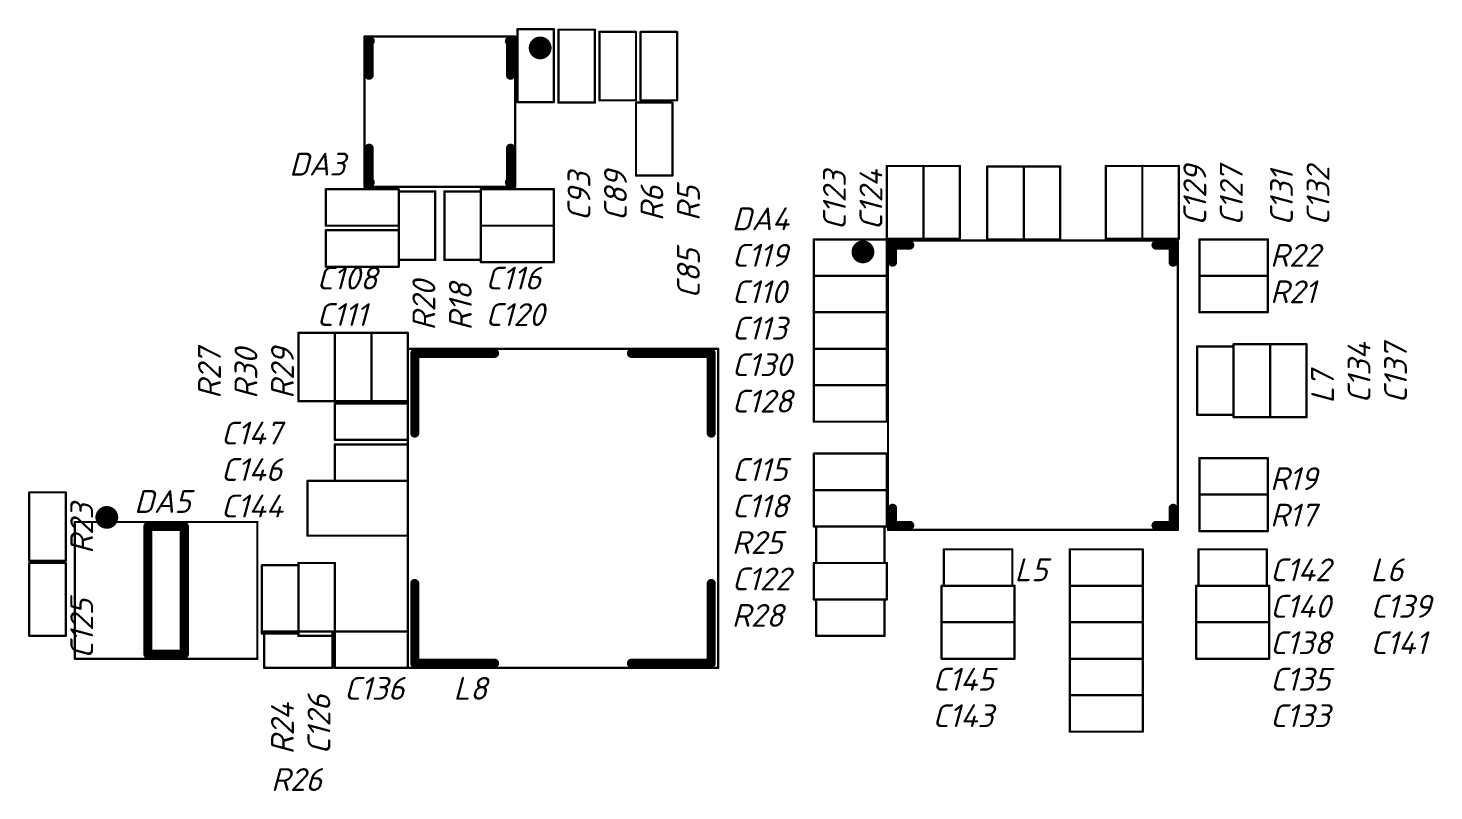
# Model space of a CAD drawing. Header units: millimetres. Extents: x 0 to 594, y 0 to 420.
# Drawn here: x 99.97 to 130.79, y 234.6 to 251.34 of the extents above; entities that cross this region are included whole.
import ezdxf

# ---------------------------------------------------------------- set-up
doc = ezdxf.new("R2010")
doc.units = ezdxf.units.MM
doc.header["$LTSCALE"] = 0.5
doc.layers.add('Mechanical15', color=82, linetype='Continuous')
doc.layers.add('TopOverlay', color=2, linetype='Continuous')
doc.styles.get("Standard").update_dxf_attribs({"font": 'isocpeui.ttf', "height": 2.5})

msp = doc.modelspace()

# ---------------------------------------------------------------- linework, layer by layer
at = {"layer": 'Mechanical15', "linetype": 'Continuous', "lineweight": 25, "const_width": 0.05}
for points in [[(107.35, 251.15), (110.65, 251.15)], [(107.35, 247.85), (107.35, 251.15)], [(110.65, 247.85), (110.65, 251.15)], [(110.7, 249.71), (110.7, 251.31)], [(110.7, 251.31), (111.5, 251.31)], [(111.5, 249.71), (111.5, 251.31)], [(111.6, 249.7), (111.6, 251.3)], [(111.6, 251.3), (112.4, 251.3)], [(112.4, 249.7), (112.4, 251.3)], [(112.5, 251.25), (113.3, 251.25)], [(112.5, 249.75), (112.5, 251.25)], [(113.3, 249.75), (113.3, 251.25)], [(113.4, 251.25), (114.2, 251.25)], [(113.4, 249.75), (113.4, 251.25)], [(114.2, 249.75), (114.2, 251.25)], [(110.7, 249.71), (111.5, 249.71)], [(111.6, 249.7), (112.4, 249.7)], [(112.5, 249.75), (113.3, 249.75)], [(113.3, 248.1), (113.3, 249.7)], [(113.3, 249.7), (114.1, 249.7)], [(113.4, 249.75), (114.2, 249.75)], [(114.1, 248.1), (114.1, 249.7)], [(113.3, 248.1), (114.1, 248.1)], [(118.8, 246.71), (118.8, 248.31)], [(118.8, 248.31), (119.6, 248.31)], [(119.6, 246.71), (119.6, 248.31)], [(119.6, 248.31), (120.4, 248.31)], [(119.6, 246.71), (119.6, 248.31)], [(120.4, 246.71), (120.4, 248.31)], [(121, 246.7), (121, 248.3)], [(121, 248.3), (121.8, 248.3)], [(121.8, 246.7), (121.8, 248.3)], [(121.8, 246.7), (121.8, 248.3)], [(121.8, 248.3), (122.6, 248.3)], [(122.6, 246.7), (122.6, 248.3)], [(123.6, 246.71), (123.6, 248.31)], [(123.6, 248.31), (124.4, 248.31)], [(124.4, 246.71), (124.4, 248.31)], [(124.4, 248.31), (125.2, 248.31)], [(124.4, 246.71), (124.4, 248.31)], [(125.2, 246.71), (125.2, 248.31)], [(106.5, 247.8), (108.1, 247.8)], [(106.5, 247), (106.5, 247.8)], [(107.35, 247.85), (110.65, 247.85)], [(108.1, 247), (108.1, 247.8)], [(108.1, 247.75), (108.9, 247.75)], [(108.1, 246.25), (108.1, 247.75)], [(108.9, 246.25), (108.9, 247.75)], [(109.1, 247.75), (109.9, 247.75)], [(109.1, 246.25), (109.1, 247.75)], [(109.9, 247.8), (111.5, 247.8)], [(109.9, 247), (109.9, 247.8)], [(109.9, 246.25), (109.9, 247.75)], [(111.5, 247), (111.5, 247.8)], [(106.5, 247), (108.1, 247)], [(106.5, 246.9), (108.1, 246.9)], [(106.5, 246.1), (106.5, 246.9)], [(108.1, 246.1), (108.1, 246.9)], [(109.9, 247), (111.5, 247)], [(109.9, 246.2), (109.9, 247)], [(109.9, 247), (111.5, 247)], [(111.5, 246.2), (111.5, 247)], [(117.2, 246.7), (118.8, 246.7)], [(117.2, 245.9), (117.2, 246.7)], [(118.8, 246.71), (119.6, 246.71)], [(118.8, 245.9), (118.8, 246.7)], [(118.825, 246.675), (125.175, 246.675)], [(118.825, 240.325), (118.825, 246.675)], [(119.6, 246.71), (120.4, 246.71)], [(121, 246.7), (121.8, 246.7)], [(121.8, 246.7), (122.6, 246.7)], [(123.6, 246.71), (124.4, 246.71)], [(124.4, 246.71), (125.2, 246.71)], [(125.175, 240.325), (125.175, 246.675)], [(125.65, 245.9), (125.65, 246.7)], [(125.65, 246.7), (127.15, 246.7)], [(127.15, 245.9), (127.15, 246.7)], [(108.1, 246.25), (108.9, 246.25)], [(109.1, 246.25), (109.9, 246.25)], [(109.9, 246.2), (111.5, 246.2)], [(106.5, 246.1), (108.1, 246.1)], [(117.2, 245.9), (118.8, 245.9)], [(117.2, 245.9), (118.8, 245.9)], [(117.2, 245.1), (117.2, 245.9)], [(118.8, 245.1), (118.8, 245.9)], [(125.65, 245.9), (127.15, 245.9)], [(125.65, 245.1), (125.65, 245.9)], [(125.65, 245.9), (127.15, 245.9)], [(127.15, 245.1), (127.15, 245.9)], [(117.2, 245.1), (118.8, 245.1)], [(117.2, 244.3), (117.2, 245.1)], [(117.2, 245.1), (118.8, 245.1)], [(118.8, 244.3), (118.8, 245.1)], [(125.65, 245.1), (127.15, 245.1)], [(105.9, 244.65), (106.7, 244.65)], [(105.9, 243.15), (105.9, 244.65)], [(106.7, 244.65), (107.5, 244.65)], [(106.7, 243.15), (106.7, 244.65)], [(106.7, 243.15), (106.7, 244.65)], [(107.5, 243.15), (107.5, 244.65)], [(107.5, 244.65), (108.3, 244.65)], [(107.5, 243.15), (107.5, 244.65)], [(108.3, 243.15), (108.3, 244.65)], [(125.6, 244.35), (126.4, 244.35)], [(125.6, 242.85), (125.6, 244.35)], [(126.4, 242.8), (126.4, 244.4)], [(126.4, 244.4), (127.2, 244.4)], [(126.4, 242.85), (126.4, 244.35)], [(127.2, 242.8), (127.2, 244.4)], [(127.2, 244.4), (128, 244.4)], [(127.2, 242.8), (127.2, 244.4)], [(128, 242.8), (128, 244.4)], [(108.3, 244.3), (115.1, 244.3)], [(108.3, 237.3), (108.3, 244.3)], [(115.1, 237.3), (115.1, 244.3)], [(117.2, 244.3), (118.8, 244.3)], [(117.2, 243.5), (117.2, 244.3)], [(117.2, 244.3), (118.8, 244.3)], [(118.8, 243.5), (118.8, 244.3)], [(117.2, 243.5), (118.8, 243.5)], [(117.2, 243.5), (118.8, 243.5)], [(117.2, 242.7), (117.2, 243.5)], [(118.8, 242.7), (118.8, 243.5)], [(105.9, 243.15), (106.7, 243.15)], [(106.7, 243.15), (107.5, 243.15)], [(107.5, 243.15), (108.3, 243.15)], [(106.7, 243.1), (108.3, 243.1)], [(106.7, 242.3), (106.7, 243.1)], [(108.3, 242.3), (108.3, 243.1)], [(125.6, 242.85), (126.4, 242.85)], [(117.2, 242.7), (118.8, 242.7)], [(126.4, 242.8), (127.2, 242.8)], [(127.2, 242.8), (128, 242.8)], [(106.7, 242.3), (108.3, 242.3)], [(106.7, 242.2), (108.3, 242.2)], [(106.7, 241.4), (106.7, 242.2)], [(108.3, 241.4), (108.3, 242.2)], [(117.2, 242), (118.8, 242)], [(117.2, 241.2), (117.2, 242)], [(118.8, 241.2), (118.8, 242)], [(125.65, 241.1), (125.65, 241.9)], [(125.65, 241.9), (127.15, 241.9)], [(127.15, 241.1), (127.15, 241.9)], [(106.1, 240.2), (106.1, 241.4)], [(106.1, 241.4), (108.3, 241.4)], [(106.7, 241.4), (108.3, 241.4)], [(108.3, 240.2), (108.3, 241.4)], [(100, 241.15), (100.8, 241.15)], [(100, 239.65), (100, 241.15)], [(100.8, 239.65), (100.8, 241.15)], [(117.2, 241.2), (118.8, 241.2)], [(117.2, 240.4), (117.2, 241.2)], [(117.2, 241.2), (118.8, 241.2)], [(118.8, 240.4), (118.8, 241.2)], [(125.65, 241.1), (127.15, 241.1)], [(125.65, 240.3), (125.65, 241.1)], [(125.65, 241.1), (127.15, 241.1)], [(127.15, 240.3), (127.15, 241.1)], [(101, 240.5), (105, 240.5)], [(101, 237.5), (101, 240.5)], [(105, 237.5), (105, 240.5)], [(117.2, 240.4), (118.8, 240.4)], [(117.25, 239.6), (117.25, 240.4)], [(117.25, 240.4), (118.75, 240.4)], [(118.75, 239.6), (118.75, 240.4)], [(106.1, 240.2), (108.3, 240.2)], [(118.825, 240.325), (125.175, 240.325)], [(125.65, 240.3), (127.15, 240.3)], [(120.05, 239.1), (120.05, 239.9)], [(120.05, 239.9), (121.55, 239.9)], [(121.55, 239.1), (121.55, 239.9)], [(122.81, 239.9), (124.41, 239.9)], [(122.81, 239.1), (122.81, 239.9)], [(124.41, 239.1), (124.41, 239.9)], [(125.63, 239.1), (125.63, 239.9)], [(125.63, 239.9), (127.13, 239.9)], [(127.13, 239.1), (127.13, 239.9)], [(100, 239.65), (100.8, 239.65)], [(100, 238), (100, 239.6)], [(100, 239.6), (100.8, 239.6)], [(100.8, 238), (100.8, 239.6)], [(105.1, 239.55), (105.9, 239.55)], [(105.1, 238.05), (105.1, 239.55)], [(105.9, 238), (105.9, 239.6)], [(105.9, 239.6), (106.7, 239.6)], [(105.9, 238.05), (105.9, 239.55)], [(106.7, 238), (106.7, 239.6)], [(117.2, 239.6), (118.8, 239.6)], [(117.2, 238.8), (117.2, 239.6)], [(117.25, 239.6), (118.75, 239.6)], [(118.8, 238.8), (118.8, 239.6)], [(117.2, 238.8), (118.8, 238.8)], [(117.25, 238), (117.25, 238.8)], [(117.25, 238.8), (118.75, 238.8)], [(118.75, 238), (118.75, 238.8)], [(120, 239.1), (121.6, 239.1)], [(120, 238.3), (120, 239.1)], [(120.05, 239.1), (121.55, 239.1)], [(121.6, 238.3), (121.6, 239.1)], [(122.81, 239.1), (124.41, 239.1)], [(122.81, 239.1), (124.41, 239.1)], [(122.81, 238.3), (122.81, 239.1)], [(124.41, 238.3), (124.41, 239.1)], [(125.58, 239.1), (127.18, 239.1)], [(125.58, 238.3), (125.58, 239.1)], [(125.63, 239.1), (127.13, 239.1)], [(127.18, 238.3), (127.18, 239.1)], [(120, 238.3), (121.6, 238.3)], [(120, 238.3), (121.6, 238.3)], [(120, 237.5), (120, 238.3)], [(121.6, 237.5), (121.6, 238.3)], [(122.81, 238.3), (124.41, 238.3)], [(122.81, 237.5), (122.81, 238.3)], [(124.41, 237.5), (124.41, 238.3)], [(125.58, 238.3), (127.18, 238.3)], [(125.58, 237.5), (125.58, 238.3)], [(125.58, 238.3), (127.18, 238.3)], [(127.18, 237.5), (127.18, 238.3)], [(100, 238), (100.8, 238)], [(105.1, 238.05), (105.9, 238.05)], [(105.15, 237.3), (105.15, 238.1)], [(105.15, 238.1), (106.65, 238.1)], [(105.9, 238), (106.7, 238)], [(106.65, 237.3), (106.65, 238.1)], [(106.7, 238.1), (108.3, 238.1)], [(106.7, 237.3), (106.7, 238.1)], [(108.3, 237.3), (108.3, 238.1)], [(117.25, 238), (118.75, 238)], [(101, 237.5), (105, 237.5)], [(105.15, 237.3), (106.65, 237.3)], [(106.7, 237.3), (108.3, 237.3)], [(108.3, 237.3), (115.1, 237.3)], [(120, 237.5), (121.6, 237.5)], [(122.81, 237.5), (124.41, 237.5)], [(122.81, 236.7), (122.81, 237.5)], [(124.41, 236.7), (124.41, 237.5)], [(125.58, 237.5), (127.18, 237.5)], [(122.81, 236.7), (124.41, 236.7)], [(122.81, 235.9), (122.81, 236.7)], [(124.41, 235.9), (124.41, 236.7)], [(122.81, 235.9), (124.41, 235.9)]]:
    msp.add_lwpolyline(points, dxfattribs=at)
at = {"layer": 'Mechanical15', "linetype": 'Continuous', "lineweight": 25, "const_width": 0.025}
for points in [[(107.338, 251.15, 1), (107.363, 251.15, 1)], [(107.338, 251.15, 1), (107.363, 251.15, 1)], [(110.638, 251.15, 1), (110.662, 251.15, 1)], [(110.638, 251.15, 1), (110.662, 251.15, 1)], [(110.7, 251.323, 1), (110.7, 251.298, 1)], [(110.7, 251.323, 1), (110.7, 251.298, 1)], [(111.5, 251.323, 1), (111.5, 251.298, 1)], [(111.5, 251.323, 1), (111.5, 251.298, 1)], [(111.6, 251.312, 1), (111.6, 251.287, 1)], [(111.6, 251.312, 1), (111.6, 251.287, 1)], [(112.4, 251.312, 1), (112.4, 251.287, 1)], [(112.4, 251.312, 1), (112.4, 251.287, 1)], [(112.5, 251.237, 1), (112.5, 251.262, 1)], [(112.5, 251.237, 1), (112.5, 251.262, 1)], [(113.3, 251.237, 1), (113.3, 251.262, 1)], [(113.3, 251.237, 1), (113.3, 251.262, 1)], [(113.4, 251.262, 1), (113.4, 251.237, 1)], [(113.4, 251.262, 1), (113.4, 251.237, 1)], [(114.2, 251.262, 1), (114.2, 251.237, 1)], [(114.2, 251.262, 1), (114.2, 251.237, 1)], [(110.7, 249.723, 1), (110.7, 249.698, 1)], [(110.7, 249.723, 1), (110.7, 249.698, 1)], [(111.5, 249.723, 1), (111.5, 249.698, 1)], [(111.5, 249.723, 1), (111.5, 249.698, 1)], [(111.6, 249.712, 1), (111.6, 249.688, 1)], [(111.6, 249.712, 1), (111.6, 249.688, 1)], [(112.4, 249.712, 1), (112.4, 249.688, 1)], [(112.4, 249.712, 1), (112.4, 249.688, 1)], [(112.5, 249.737, 1), (112.5, 249.762, 1)], [(112.5, 249.737, 1), (112.5, 249.762, 1)], [(113.3, 249.737, 1), (113.3, 249.762, 1)], [(113.3, 249.737, 1), (113.3, 249.762, 1)], [(113.3, 249.712, 1), (113.3, 249.688, 1)], [(113.3, 249.712, 1), (113.3, 249.688, 1)], [(113.4, 249.762, 1), (113.4, 249.737, 1)], [(113.4, 249.762, 1), (113.4, 249.737, 1)], [(114.1, 249.712, 1), (114.1, 249.688, 1)], [(114.1, 249.712, 1), (114.1, 249.688, 1)], [(114.2, 249.762, 1), (114.2, 249.737, 1)], [(114.2, 249.762, 1), (114.2, 249.737, 1)], [(113.3, 248.112, 1), (113.3, 248.088, 1)], [(113.3, 248.112, 1), (113.3, 248.088, 1)], [(114.1, 248.112, 1), (114.1, 248.088, 1)], [(114.1, 248.112, 1), (114.1, 248.088, 1)], [(118.8, 248.298, 1), (118.8, 248.323, 1)], [(118.8, 248.298, 1), (118.8, 248.323, 1)], [(119.6, 248.298, 1), (119.6, 248.323, 1)], [(119.6, 248.298, 1), (119.6, 248.323, 1)], [(119.6, 248.298, 1), (119.6, 248.323, 1)], [(119.6, 248.298, 1), (119.6, 248.323, 1)], [(120.4, 248.298, 1), (120.4, 248.323, 1)], [(120.4, 248.298, 1), (120.4, 248.323, 1)], [(121, 248.288, 1), (121, 248.313, 1)], [(121, 248.288, 1), (121, 248.313, 1)], [(121.8, 248.288, 1), (121.8, 248.313, 1)], [(121.8, 248.288, 1), (121.8, 248.313, 1)], [(121.8, 248.288, 1), (121.8, 248.313, 1)], [(121.8, 248.288, 1), (121.8, 248.313, 1)], [(122.6, 248.288, 1), (122.6, 248.313, 1)], [(122.6, 248.288, 1), (122.6, 248.313, 1)], [(123.6, 248.298, 1), (123.6, 248.323, 1)], [(123.6, 248.298, 1), (123.6, 248.323, 1)], [(124.4, 248.298, 1), (124.4, 248.323, 1)], [(124.4, 248.298, 1), (124.4, 248.323, 1)], [(124.4, 248.298, 1), (124.4, 248.323, 1)], [(124.4, 248.298, 1), (124.4, 248.323, 1)], [(125.2, 248.298, 1), (125.2, 248.323, 1)], [(125.2, 248.298, 1), (125.2, 248.323, 1)], [(106.512, 247.8, 1), (106.487, 247.8, 1)], [(106.512, 247.8, 1), (106.487, 247.8, 1)], [(107.338, 247.85, 1), (107.363, 247.85, 1)], [(107.338, 247.85, 1), (107.363, 247.85, 1)], [(108.112, 247.8, 1), (108.087, 247.8, 1)], [(108.112, 247.8, 1), (108.087, 247.8, 1)], [(108.1, 247.763, 1), (108.1, 247.738, 1)], [(108.1, 247.763, 1), (108.1, 247.738, 1)], [(108.9, 247.763, 1), (108.9, 247.738, 1)], [(108.9, 247.763, 1), (108.9, 247.738, 1)], [(109.1, 247.763, 1), (109.1, 247.738, 1)], [(109.1, 247.763, 1), (109.1, 247.738, 1)], [(109.888, 247.8, 1), (109.913, 247.8, 1)], [(109.888, 247.8, 1), (109.913, 247.8, 1)], [(109.9, 247.763, 1), (109.9, 247.738, 1)], [(109.9, 247.763, 1), (109.9, 247.738, 1)], [(110.638, 247.85, 1), (110.662, 247.85, 1)], [(110.638, 247.85, 1), (110.662, 247.85, 1)], [(111.488, 247.8, 1), (111.513, 247.8, 1)], [(111.488, 247.8, 1), (111.513, 247.8, 1)], [(106.512, 247, 1), (106.487, 247, 1)], [(106.512, 247, 1), (106.487, 247, 1)], [(106.512, 246.9, 1), (106.487, 246.9, 1)], [(106.512, 246.9, 1), (106.487, 246.9, 1)], [(108.112, 247, 1), (108.087, 247, 1)], [(108.112, 247, 1), (108.087, 247, 1)], [(108.112, 246.9, 1), (108.087, 246.9, 1)], [(108.112, 246.9, 1), (108.087, 246.9, 1)], [(109.888, 247, 1), (109.913, 247, 1)], [(109.888, 247, 1), (109.913, 247, 1)], [(109.888, 247, 1), (109.913, 247, 1)], [(109.888, 247, 1), (109.913, 247, 1)], [(111.488, 247, 1), (111.513, 247, 1)], [(111.488, 247, 1), (111.513, 247, 1)], [(111.488, 247, 1), (111.513, 247, 1)], [(111.488, 247, 1), (111.513, 247, 1)], [(117.212, 246.7, 1), (117.187, 246.7, 1)], [(117.212, 246.7, 1), (117.187, 246.7, 1)], [(118.8, 246.698, 1), (118.8, 246.723, 1)], [(118.8, 246.698, 1), (118.8, 246.723, 1)], [(118.812, 246.7, 1), (118.787, 246.7, 1)], [(118.812, 246.7, 1), (118.787, 246.7, 1)], [(118.812, 246.675, 1), (118.837, 246.675, 1)], [(118.812, 246.675, 1), (118.837, 246.675, 1)], [(119.6, 246.698, 1), (119.6, 246.723, 1)], [(119.6, 246.698, 1), (119.6, 246.723, 1)], [(119.6, 246.698, 1), (119.6, 246.723, 1)], [(119.6, 246.698, 1), (119.6, 246.723, 1)], [(120.4, 246.698, 1), (120.4, 246.723, 1)], [(120.4, 246.698, 1), (120.4, 246.723, 1)], [(121, 246.688, 1), (121, 246.713, 1)], [(121, 246.688, 1), (121, 246.713, 1)], [(121.8, 246.688, 1), (121.8, 246.713, 1)], [(121.8, 246.688, 1), (121.8, 246.713, 1)], [(121.8, 246.688, 1), (121.8, 246.713, 1)], [(121.8, 246.688, 1), (121.8, 246.713, 1)], [(122.6, 246.688, 1), (122.6, 246.713, 1)], [(122.6, 246.688, 1), (122.6, 246.713, 1)], [(123.6, 246.698, 1), (123.6, 246.723, 1)], [(123.6, 246.698, 1), (123.6, 246.723, 1)], [(124.4, 246.698, 1), (124.4, 246.723, 1)], [(124.4, 246.698, 1), (124.4, 246.723, 1)], [(124.4, 246.698, 1), (124.4, 246.723, 1)], [(124.4, 246.698, 1), (124.4, 246.723, 1)], [(125.163, 246.675, 1), (125.187, 246.675, 1)], [(125.163, 246.675, 1), (125.187, 246.675, 1)], [(125.2, 246.698, 1), (125.2, 246.723, 1)], [(125.2, 246.698, 1), (125.2, 246.723, 1)], [(125.662, 246.7, 1), (125.637, 246.7, 1)], [(125.662, 246.7, 1), (125.637, 246.7, 1)], [(127.162, 246.7, 1), (127.137, 246.7, 1)], [(127.162, 246.7, 1), (127.137, 246.7, 1)], [(108.1, 246.263, 1), (108.1, 246.238, 1)], [(108.1, 246.263, 1), (108.1, 246.238, 1)], [(108.9, 246.263, 1), (108.9, 246.238, 1)], [(108.9, 246.263, 1), (108.9, 246.238, 1)], [(109.1, 246.263, 1), (109.1, 246.238, 1)], [(109.1, 246.263, 1), (109.1, 246.238, 1)], [(109.9, 246.263, 1), (109.9, 246.238, 1)], [(109.9, 246.263, 1), (109.9, 246.238, 1)], [(109.888, 246.2, 1), (109.913, 246.2, 1)], [(109.888, 246.2, 1), (109.913, 246.2, 1)], [(111.488, 246.2, 1), (111.513, 246.2, 1)], [(111.488, 246.2, 1), (111.513, 246.2, 1)], [(106.512, 246.1, 1), (106.487, 246.1, 1)], [(106.512, 246.1, 1), (106.487, 246.1, 1)], [(108.112, 246.1, 1), (108.087, 246.1, 1)], [(108.112, 246.1, 1), (108.087, 246.1, 1)], [(117.212, 245.9, 1), (117.187, 245.9, 1)], [(117.212, 245.9, 1), (117.187, 245.9, 1)], [(117.212, 245.9, 1), (117.187, 245.9, 1)], [(117.212, 245.9, 1), (117.187, 245.9, 1)], [(118.812, 245.9, 1), (118.787, 245.9, 1)], [(118.812, 245.9, 1), (118.787, 245.9, 1)], [(118.812, 245.9, 1), (118.787, 245.9, 1)], [(118.812, 245.9, 1), (118.787, 245.9, 1)], [(125.662, 245.9, 1), (125.637, 245.9, 1)], [(125.662, 245.9, 1), (125.637, 245.9, 1)], [(125.662, 245.9, 1), (125.637, 245.9, 1)], [(125.662, 245.9, 1), (125.637, 245.9, 1)], [(127.162, 245.9, 1), (127.137, 245.9, 1)], [(127.162, 245.9, 1), (127.137, 245.9, 1)], [(127.162, 245.9, 1), (127.137, 245.9, 1)], [(127.162, 245.9, 1), (127.137, 245.9, 1)], [(117.212, 245.1, 1), (117.187, 245.1, 1)], [(117.212, 245.1, 1), (117.187, 245.1, 1)], [(117.212, 245.1, 1), (117.187, 245.1, 1)], [(117.212, 245.1, 1), (117.187, 245.1, 1)], [(118.812, 245.1, 1), (118.787, 245.1, 1)], [(118.812, 245.1, 1), (118.787, 245.1, 1)], [(118.812, 245.1, 1), (118.787, 245.1, 1)], [(118.812, 245.1, 1), (118.787, 245.1, 1)], [(125.662, 245.1, 1), (125.637, 245.1, 1)], [(125.662, 245.1, 1), (125.637, 245.1, 1)], [(127.162, 245.1, 1), (127.137, 245.1, 1)], [(127.162, 245.1, 1), (127.137, 245.1, 1)], [(105.9, 244.662, 1), (105.9, 244.637, 1)], [(105.9, 244.662, 1), (105.9, 244.637, 1)], [(106.7, 244.637, 1), (106.7, 244.662, 1)], [(106.7, 244.637, 1), (106.7, 244.662, 1)], [(106.7, 244.662, 1), (106.7, 244.637, 1)], [(106.7, 244.662, 1), (106.7, 244.637, 1)], [(107.5, 244.637, 1), (107.5, 244.662, 1)], [(107.5, 244.637, 1), (107.5, 244.662, 1)], [(107.5, 244.662, 1), (107.5, 244.637, 1)], [(107.5, 244.662, 1), (107.5, 244.637, 1)], [(108.3, 244.662, 1), (108.3, 244.637, 1)], [(108.3, 244.662, 1), (108.3, 244.637, 1)], [(125.6, 244.363, 1), (125.6, 244.338, 1)], [(125.6, 244.363, 1), (125.6, 244.338, 1)], [(126.4, 244.388, 1), (126.4, 244.413, 1)], [(126.4, 244.388, 1), (126.4, 244.413, 1)], [(126.4, 244.363, 1), (126.4, 244.338, 1)], [(126.4, 244.363, 1), (126.4, 244.338, 1)], [(127.2, 244.388, 1), (127.2, 244.413, 1)], [(127.2, 244.388, 1), (127.2, 244.413, 1)], [(127.2, 244.388, 1), (127.2, 244.413, 1)], [(127.2, 244.388, 1), (127.2, 244.413, 1)], [(128, 244.388, 1), (128, 244.413, 1)], [(128, 244.388, 1), (128, 244.413, 1)], [(108.3, 244.288, 1), (108.3, 244.312, 1)], [(108.3, 244.288, 1), (108.3, 244.312, 1)], [(115.1, 244.288, 1), (115.1, 244.312, 1)], [(115.1, 244.288, 1), (115.1, 244.312, 1)], [(117.212, 244.3, 1), (117.187, 244.3, 1)], [(117.212, 244.3, 1), (117.187, 244.3, 1)], [(117.212, 244.3, 1), (117.187, 244.3, 1)], [(117.212, 244.3, 1), (117.187, 244.3, 1)], [(118.812, 244.3, 1), (118.787, 244.3, 1)], [(118.812, 244.3, 1), (118.787, 244.3, 1)], [(118.812, 244.3, 1), (118.787, 244.3, 1)], [(118.812, 244.3, 1), (118.787, 244.3, 1)], [(117.212, 243.5, 1), (117.187, 243.5, 1)], [(117.212, 243.5, 1), (117.187, 243.5, 1)], [(117.212, 243.5, 1), (117.187, 243.5, 1)], [(117.212, 243.5, 1), (117.187, 243.5, 1)], [(118.812, 243.5, 1), (118.787, 243.5, 1)], [(118.812, 243.5, 1), (118.787, 243.5, 1)], [(118.812, 243.5, 1), (118.787, 243.5, 1)], [(118.812, 243.5, 1), (118.787, 243.5, 1)], [(105.9, 243.162, 1), (105.9, 243.137, 1)], [(105.9, 243.162, 1), (105.9, 243.137, 1)], [(106.7, 243.137, 1), (106.7, 243.162, 1)], [(106.7, 243.137, 1), (106.7, 243.162, 1)], [(106.7, 243.162, 1), (106.7, 243.137, 1)], [(106.7, 243.162, 1), (106.7, 243.137, 1)], [(107.5, 243.137, 1), (107.5, 243.162, 1)], [(107.5, 243.137, 1), (107.5, 243.162, 1)], [(107.5, 243.162, 1), (107.5, 243.137, 1)], [(107.5, 243.162, 1), (107.5, 243.137, 1)], [(108.3, 243.162, 1), (108.3, 243.137, 1)], [(108.3, 243.162, 1), (108.3, 243.137, 1)], [(106.712, 243.1, 1), (106.688, 243.1, 1)], [(106.712, 243.1, 1), (106.688, 243.1, 1)], [(108.312, 243.1, 1), (108.288, 243.1, 1)], [(108.312, 243.1, 1), (108.288, 243.1, 1)], [(125.6, 242.863, 1), (125.6, 242.838, 1)], [(125.6, 242.863, 1), (125.6, 242.838, 1)], [(126.4, 242.863, 1), (126.4, 242.838, 1)], [(126.4, 242.863, 1), (126.4, 242.838, 1)], [(117.212, 242.7, 1), (117.187, 242.7, 1)], [(117.212, 242.7, 1), (117.187, 242.7, 1)], [(118.812, 242.7, 1), (118.787, 242.7, 1)], [(118.812, 242.7, 1), (118.787, 242.7, 1)], [(126.4, 242.788, 1), (126.4, 242.813, 1)], [(126.4, 242.788, 1), (126.4, 242.813, 1)], [(127.2, 242.788, 1), (127.2, 242.813, 1)], [(127.2, 242.788, 1), (127.2, 242.813, 1)], [(127.2, 242.788, 1), (127.2, 242.813, 1)], [(127.2, 242.788, 1), (127.2, 242.813, 1)], [(128, 242.788, 1), (128, 242.813, 1)], [(128, 242.788, 1), (128, 242.813, 1)], [(106.712, 242.3, 1), (106.688, 242.3, 1)], [(106.712, 242.3, 1), (106.688, 242.3, 1)], [(106.712, 242.2, 1), (106.688, 242.2, 1)], [(106.712, 242.2, 1), (106.688, 242.2, 1)], [(108.312, 242.3, 1), (108.288, 242.3, 1)], [(108.312, 242.3, 1), (108.288, 242.3, 1)], [(108.312, 242.2, 1), (108.288, 242.2, 1)], [(108.312, 242.2, 1), (108.288, 242.2, 1)], [(117.212, 242, 1), (117.187, 242, 1)], [(117.212, 242, 1), (117.187, 242, 1)], [(118.812, 242, 1), (118.787, 242, 1)], [(118.812, 242, 1), (118.787, 242, 1)], [(125.637, 241.9, 1), (125.662, 241.9, 1)], [(125.637, 241.9, 1), (125.662, 241.9, 1)], [(127.137, 241.9, 1), (127.162, 241.9, 1)], [(127.137, 241.9, 1), (127.162, 241.9, 1)], [(106.087, 241.4, 1), (106.112, 241.4, 1)], [(106.087, 241.4, 1), (106.112, 241.4, 1)], [(106.712, 241.4, 1), (106.688, 241.4, 1)], [(106.712, 241.4, 1), (106.688, 241.4, 1)], [(108.312, 241.4, 1), (108.288, 241.4, 1)], [(108.312, 241.4, 1), (108.288, 241.4, 1)], [(108.288, 241.4, 1), (108.312, 241.4, 1)], [(108.288, 241.4, 1), (108.312, 241.4, 1)], [(100, 241.163, 1), (100, 241.138, 1)], [(100, 241.163, 1), (100, 241.138, 1)], [(100.8, 241.163, 1), (100.8, 241.138, 1)], [(100.8, 241.163, 1), (100.8, 241.138, 1)], [(117.212, 241.2, 1), (117.187, 241.2, 1)], [(117.212, 241.2, 1), (117.187, 241.2, 1)], [(117.212, 241.2, 1), (117.187, 241.2, 1)], [(117.212, 241.2, 1), (117.187, 241.2, 1)], [(118.812, 241.2, 1), (118.787, 241.2, 1)], [(118.812, 241.2, 1), (118.787, 241.2, 1)], [(118.812, 241.2, 1), (118.787, 241.2, 1)], [(118.812, 241.2, 1), (118.787, 241.2, 1)], [(125.637, 241.1, 1), (125.662, 241.1, 1)], [(125.637, 241.1, 1), (125.662, 241.1, 1)], [(125.637, 241.1, 1), (125.662, 241.1, 1)], [(125.637, 241.1, 1), (125.662, 241.1, 1)], [(127.137, 241.1, 1), (127.162, 241.1, 1)], [(127.137, 241.1, 1), (127.162, 241.1, 1)], [(127.137, 241.1, 1), (127.162, 241.1, 1)], [(127.137, 241.1, 1), (127.162, 241.1, 1)], [(100.987, 240.5, 1), (101.012, 240.5, 1)], [(100.987, 240.5, 1), (101.012, 240.5, 1)], [(104.988, 240.5, 1), (105.013, 240.5, 1)], [(104.988, 240.5, 1), (105.013, 240.5, 1)], [(117.212, 240.4, 1), (117.187, 240.4, 1)], [(117.212, 240.4, 1), (117.187, 240.4, 1)], [(117.262, 240.4, 1), (117.237, 240.4, 1)], [(117.262, 240.4, 1), (117.237, 240.4, 1)], [(118.762, 240.4, 1), (118.737, 240.4, 1)], [(118.762, 240.4, 1), (118.737, 240.4, 1)], [(118.812, 240.4, 1), (118.787, 240.4, 1)], [(118.812, 240.4, 1), (118.787, 240.4, 1)], [(106.087, 240.2, 1), (106.112, 240.2, 1)], [(106.087, 240.2, 1), (106.112, 240.2, 1)], [(108.288, 240.2, 1), (108.312, 240.2, 1)], [(108.288, 240.2, 1), (108.312, 240.2, 1)], [(118.812, 240.325, 1), (118.837, 240.325, 1)], [(118.812, 240.325, 1), (118.837, 240.325, 1)], [(125.163, 240.325, 1), (125.187, 240.325, 1)], [(125.163, 240.325, 1), (125.187, 240.325, 1)], [(125.637, 240.3, 1), (125.662, 240.3, 1)], [(125.637, 240.3, 1), (125.662, 240.3, 1)], [(127.137, 240.3, 1), (127.162, 240.3, 1)], [(127.137, 240.3, 1), (127.162, 240.3, 1)], [(120.062, 239.9, 1), (120.037, 239.9, 1)], [(120.062, 239.9, 1), (120.037, 239.9, 1)], [(121.562, 239.9, 1), (121.537, 239.9, 1)], [(121.562, 239.9, 1), (121.537, 239.9, 1)], [(122.798, 239.9, 1), (122.823, 239.9, 1)], [(122.798, 239.9, 1), (122.823, 239.9, 1)], [(124.398, 239.9, 1), (124.422, 239.9, 1)], [(124.398, 239.9, 1), (124.422, 239.9, 1)], [(125.618, 239.9, 1), (125.642, 239.9, 1)], [(125.618, 239.9, 1), (125.642, 239.9, 1)], [(127.118, 239.9, 1), (127.142, 239.9, 1)], [(127.118, 239.9, 1), (127.142, 239.9, 1)], [(100, 239.663, 1), (100, 239.638, 1)], [(100, 239.663, 1), (100, 239.638, 1)], [(100, 239.612, 1), (100, 239.587, 1)], [(100, 239.612, 1), (100, 239.587, 1)], [(100.8, 239.663, 1), (100.8, 239.638, 1)], [(100.8, 239.663, 1), (100.8, 239.638, 1)], [(100.8, 239.612, 1), (100.8, 239.587, 1)], [(100.8, 239.612, 1), (100.8, 239.587, 1)], [(105.1, 239.537, 1), (105.1, 239.562, 1)], [(105.1, 239.537, 1), (105.1, 239.562, 1)], [(105.9, 239.612, 1), (105.9, 239.587, 1)], [(105.9, 239.612, 1), (105.9, 239.587, 1)], [(105.9, 239.537, 1), (105.9, 239.562, 1)], [(105.9, 239.537, 1), (105.9, 239.562, 1)], [(106.7, 239.612, 1), (106.7, 239.587, 1)], [(106.7, 239.612, 1), (106.7, 239.587, 1)], [(117.212, 239.6, 1), (117.187, 239.6, 1)], [(117.212, 239.6, 1), (117.187, 239.6, 1)], [(117.262, 239.6, 1), (117.237, 239.6, 1)], [(117.262, 239.6, 1), (117.237, 239.6, 1)], [(118.762, 239.6, 1), (118.737, 239.6, 1)], [(118.762, 239.6, 1), (118.737, 239.6, 1)], [(118.812, 239.6, 1), (118.787, 239.6, 1)], [(118.812, 239.6, 1), (118.787, 239.6, 1)], [(117.212, 238.8, 1), (117.187, 238.8, 1)], [(117.212, 238.8, 1), (117.187, 238.8, 1)], [(117.237, 238.8, 1), (117.262, 238.8, 1)], [(117.237, 238.8, 1), (117.262, 238.8, 1)], [(118.737, 238.8, 1), (118.762, 238.8, 1)], [(118.737, 238.8, 1), (118.762, 238.8, 1)], [(118.812, 238.8, 1), (118.787, 238.8, 1)], [(118.812, 238.8, 1), (118.787, 238.8, 1)], [(119.988, 239.1, 1), (120.013, 239.1, 1)], [(119.988, 239.1, 1), (120.013, 239.1, 1)], [(120.062, 239.1, 1), (120.037, 239.1, 1)], [(120.062, 239.1, 1), (120.037, 239.1, 1)], [(121.562, 239.1, 1), (121.537, 239.1, 1)], [(121.562, 239.1, 1), (121.537, 239.1, 1)], [(121.588, 239.1, 1), (121.613, 239.1, 1)], [(121.588, 239.1, 1), (121.613, 239.1, 1)], [(122.798, 239.1, 1), (122.823, 239.1, 1)], [(122.798, 239.1, 1), (122.823, 239.1, 1)], [(122.798, 239.1, 1), (122.823, 239.1, 1)], [(122.798, 239.1, 1), (122.823, 239.1, 1)], [(124.398, 239.1, 1), (124.422, 239.1, 1)], [(124.398, 239.1, 1), (124.422, 239.1, 1)], [(124.398, 239.1, 1), (124.422, 239.1, 1)], [(124.398, 239.1, 1), (124.422, 239.1, 1)], [(125.592, 239.1, 1), (125.567, 239.1, 1)], [(125.592, 239.1, 1), (125.567, 239.1, 1)], [(125.618, 239.1, 1), (125.642, 239.1, 1)], [(125.618, 239.1, 1), (125.642, 239.1, 1)], [(127.118, 239.1, 1), (127.142, 239.1, 1)], [(127.118, 239.1, 1), (127.142, 239.1, 1)], [(127.192, 239.1, 1), (127.167, 239.1, 1)], [(127.192, 239.1, 1), (127.167, 239.1, 1)], [(119.988, 238.3, 1), (120.013, 238.3, 1)], [(119.988, 238.3, 1), (120.013, 238.3, 1)], [(119.988, 238.3, 1), (120.013, 238.3, 1)], [(119.988, 238.3, 1), (120.013, 238.3, 1)], [(121.588, 238.3, 1), (121.613, 238.3, 1)], [(121.588, 238.3, 1), (121.613, 238.3, 1)], [(121.588, 238.3, 1), (121.613, 238.3, 1)], [(121.588, 238.3, 1), (121.613, 238.3, 1)], [(122.798, 238.3, 1), (122.823, 238.3, 1)], [(122.798, 238.3, 1), (122.823, 238.3, 1)], [(122.798, 238.3, 1), (122.823, 238.3, 1)], [(122.798, 238.3, 1), (122.823, 238.3, 1)], [(124.398, 238.3, 1), (124.422, 238.3, 1)], [(124.398, 238.3, 1), (124.422, 238.3, 1)], [(124.398, 238.3, 1), (124.422, 238.3, 1)], [(124.398, 238.3, 1), (124.422, 238.3, 1)], [(125.592, 238.3, 1), (125.567, 238.3, 1)], [(125.592, 238.3, 1), (125.567, 238.3, 1)], [(125.592, 238.3, 1), (125.567, 238.3, 1)], [(125.592, 238.3, 1), (125.567, 238.3, 1)], [(127.192, 238.3, 1), (127.167, 238.3, 1)], [(127.192, 238.3, 1), (127.167, 238.3, 1)], [(127.192, 238.3, 1), (127.167, 238.3, 1)], [(127.192, 238.3, 1), (127.167, 238.3, 1)], [(100, 238.012, 1), (100, 237.987, 1)], [(100, 238.012, 1), (100, 237.987, 1)], [(100.8, 238.012, 1), (100.8, 237.987, 1)], [(100.8, 238.012, 1), (100.8, 237.987, 1)], [(105.1, 238.037, 1), (105.1, 238.062, 1)], [(105.1, 238.037, 1), (105.1, 238.062, 1)], [(105.137, 238.1, 1), (105.162, 238.1, 1)], [(105.137, 238.1, 1), (105.162, 238.1, 1)], [(105.9, 238.037, 1), (105.9, 238.062, 1)], [(105.9, 238.037, 1), (105.9, 238.062, 1)], [(105.9, 238.012, 1), (105.9, 237.987, 1)], [(106.637, 238.1, 1), (106.662, 238.1, 1)], [(106.637, 238.1, 1), (106.662, 238.1, 1)], [(106.688, 238.1, 1), (106.712, 238.1, 1)], [(106.688, 238.1, 1), (106.712, 238.1, 1)], [(106.7, 238.012, 1), (106.7, 237.987, 1)], [(106.7, 238.012, 1), (106.7, 237.987, 1)], [(108.288, 238.1, 1), (108.312, 238.1, 1)], [(108.288, 238.1, 1), (108.312, 238.1, 1)], [(117.237, 238, 1), (117.262, 238, 1)], [(117.237, 238, 1), (117.262, 238, 1)], [(118.737, 238, 1), (118.762, 238, 1)], [(118.737, 238, 1), (118.762, 238, 1)], [(100.987, 237.5, 1), (101.012, 237.5, 1)], [(100.987, 237.5, 1), (101.012, 237.5, 1)], [(104.988, 237.5, 1), (105.013, 237.5, 1)], [(104.988, 237.5, 1), (105.013, 237.5, 1)], [(105.137, 237.3, 1), (105.162, 237.3, 1)], [(105.137, 237.3, 1), (105.162, 237.3, 1)], [(106.637, 237.3, 1), (106.662, 237.3, 1)], [(106.637, 237.3, 1), (106.662, 237.3, 1)], [(106.688, 237.3, 1), (106.712, 237.3, 1)], [(106.688, 237.3, 1), (106.712, 237.3, 1)], [(108.288, 237.3, 1), (108.312, 237.3, 1)], [(108.288, 237.3, 1), (108.312, 237.3, 1)], [(108.3, 237.287, 1), (108.3, 237.312, 1)], [(108.3, 237.287, 1), (108.3, 237.312, 1)], [(115.1, 237.287, 1), (115.1, 237.312, 1)], [(115.1, 237.287, 1), (115.1, 237.312, 1)], [(119.988, 237.5, 1), (120.013, 237.5, 1)], [(119.988, 237.5, 1), (120.013, 237.5, 1)], [(121.588, 237.5, 1), (121.613, 237.5, 1)], [(121.588, 237.5, 1), (121.613, 237.5, 1)], [(122.798, 237.5, 1), (122.823, 237.5, 1)], [(122.798, 237.5, 1), (122.823, 237.5, 1)], [(122.798, 237.5, 1), (122.823, 237.5, 1)], [(122.798, 237.5, 1), (122.823, 237.5, 1)], [(124.398, 237.5, 1), (124.422, 237.5, 1)], [(124.398, 237.5, 1), (124.422, 237.5, 1)], [(124.398, 237.5, 1), (124.422, 237.5, 1)], [(124.398, 237.5, 1), (124.422, 237.5, 1)], [(125.592, 237.5, 1), (125.567, 237.5, 1)], [(125.592, 237.5, 1), (125.567, 237.5, 1)], [(127.192, 237.5, 1), (127.167, 237.5, 1)], [(127.192, 237.5, 1), (127.167, 237.5, 1)], [(122.798, 236.7, 1), (122.823, 236.7, 1)], [(122.798, 236.7, 1), (122.823, 236.7, 1)], [(122.798, 236.7, 1), (122.823, 236.7, 1)], [(122.798, 236.7, 1), (122.823, 236.7, 1)], [(124.398, 236.7, 1), (124.422, 236.7, 1)], [(124.398, 236.7, 1), (124.422, 236.7, 1)], [(124.398, 236.7, 1), (124.422, 236.7, 1)], [(124.398, 236.7, 1), (124.422, 236.7, 1)], [(122.798, 235.9, 1), (122.823, 235.9, 1)], [(122.798, 235.9, 1), (122.823, 235.9, 1)], [(124.398, 235.9, 1), (124.422, 235.9, 1)], [(124.398, 235.9, 1), (124.422, 235.9, 1)]]:
    msp.add_lwpolyline(points, format="xyb", close=True, dxfattribs=at)
at = {"layer": 'TopOverlay', "const_width": 0.2}
for points in [[(107.45, 251.05), (107.475, 251.05)], [(107.45, 250.3), (107.45, 251.05)], [(110.525, 251.05), (110.55, 251.05)], [(110.55, 250.3), (110.55, 251.05)], [(107.45, 247.95), (107.45, 248.7)], [(110.55, 247.95), (110.55, 248.7)], [(107.45, 247.95), (107.475, 247.95)], [(110.525, 247.95), (110.55, 247.95)], [(118.925, 246.575), (119.3, 246.575)], [(118.925, 246.2), (118.925, 246.575)], [(124.7, 246.575), (125.075, 246.575)], [(125.075, 246.2), (125.075, 246.575)], [(108.45, 244.2), (110.2, 244.2)], [(108.45, 242.45), (108.45, 244.2)], [(113.2, 244.2), (114.95, 244.2)], [(114.95, 242.45), (114.95, 244.2)], [(118.925, 240.425), (118.925, 240.8)], [(125.075, 240.425), (125.075, 240.8)], [(102.6, 240.4), (103.4, 240.4)], [(102.6, 237.6), (102.6, 240.4)], [(103.4, 237.6), (103.4, 240.4)], [(118.925, 240.425), (119.3, 240.425)], [(124.7, 240.425), (125.075, 240.425)], [(108.45, 237.4), (108.45, 239.15)], [(114.95, 237.4), (114.95, 239.15)], [(102.6, 237.6), (103.4, 237.6)], [(108.45, 237.4), (110.2, 237.4)], [(113.2, 237.4), (114.95, 237.4)]]:
    msp.add_lwpolyline(points, dxfattribs=at)
at = {"layer": 'TopOverlay'}
for points, const_width in [([(107.4, 251.05, 1), (107.5, 251.05, 1)], 0.1), ([(107.4, 251.05, 1), (107.5, 251.05, 1)], 0.1), ([(107.425, 251.05, 1), (107.525, 251.05, 1)], 0.1), ([(110.475, 251.05, 1), (110.575, 251.05, 1)], 0.1), ([(110.5, 251.05, 1), (110.6, 251.05, 1)], 0.1), ([(110.5, 251.05, 1), (110.6, 251.05, 1)], 0.1), ([(111.325, 250.9, 1), (111.075, 250.9, 1)], 0.25), ([(111.013, 250.9, 1), (111.137, 250.9, 1)], 0.125), ([(111.263, 250.9, 1), (111.388, 250.9, 1)], 0.125), ([(107.4, 250.3, 1), (107.5, 250.3, 1)], 0.1), ([(110.5, 250.3, 1), (110.6, 250.3, 1)], 0.1), ([(107.4, 248.7, 1), (107.5, 248.7, 1)], 0.1), ([(110.5, 248.7, 1), (110.6, 248.7, 1)], 0.1), ([(107.4, 247.95, 1), (107.5, 247.95, 1)], 0.1), ([(107.4, 247.95, 1), (107.5, 247.95, 1)], 0.1), ([(107.425, 247.95, 1), (107.525, 247.95, 1)], 0.1), ([(110.475, 247.95, 1), (110.575, 247.95, 1)], 0.1), ([(110.5, 247.95, 1), (110.6, 247.95, 1)], 0.1), ([(110.5, 247.95, 1), (110.6, 247.95, 1)], 0.1), ([(118.4, 246.425, 1), (118.15, 246.425, 1)], 0.25), ([(118.088, 246.425, 1), (118.212, 246.425, 1)], 0.125), ([(118.338, 246.425, 1), (118.463, 246.425, 1)], 0.125), ([(118.875, 246.575, 1), (118.975, 246.575, 1)], 0.1), ([(118.875, 246.575, 1), (118.975, 246.575, 1)], 0.1), ([(119.25, 246.575, 1), (119.35, 246.575, 1)], 0.1), ([(124.65, 246.575, 1), (124.75, 246.575, 1)], 0.1), ([(125.025, 246.575, 1), (125.125, 246.575, 1)], 0.1), ([(125.025, 246.575, 1), (125.125, 246.575, 1)], 0.1), ([(118.875, 246.2, 1), (118.975, 246.2, 1)], 0.1), ([(125.025, 246.2, 1), (125.125, 246.2, 1)], 0.1), ([(108.45, 244.15, 1), (108.45, 244.25, 1)], 0.1), ([(108.45, 244.15, 1), (108.45, 244.25, 1)], 0.1), ([(110.2, 244.15, 1), (110.2, 244.25, 1)], 0.1), ([(113.2, 244.15, 1), (113.2, 244.25, 1)], 0.1), ([(114.95, 244.15, 1), (114.95, 244.25, 1)], 0.1), ([(114.95, 244.15, 1), (114.95, 244.25, 1)], 0.1), ([(108.45, 242.4, 1), (108.45, 242.5, 1)], 0.1), ([(114.95, 242.4, 1), (114.95, 242.5, 1)], 0.1), ([(101.825, 240.6, 1), (101.575, 240.6, 1)], 0.25), ([(101.512, 240.6, 1), (101.637, 240.6, 1)], 0.125), ([(101.763, 240.6, 1), (101.888, 240.6, 1)], 0.125), ([(118.875, 240.8, 1), (118.975, 240.8, 1)], 0.1), ([(125.025, 240.8, 1), (125.125, 240.8, 1)], 0.1), ([(102.55, 240.4, 1), (102.65, 240.4, 1)], 0.1), ([(102.55, 240.4, 1), (102.65, 240.4, 1)], 0.1), ([(103.35, 240.4, 1), (103.45, 240.4, 1)], 0.1), ([(103.35, 240.4, 1), (103.45, 240.4, 1)], 0.1), ([(118.875, 240.425, 1), (118.975, 240.425, 1)], 0.1), ([(118.875, 240.425, 1), (118.975, 240.425, 1)], 0.1), ([(119.25, 240.425, 1), (119.35, 240.425, 1)], 0.1), ([(124.65, 240.425, 1), (124.75, 240.425, 1)], 0.1), ([(125.025, 240.425, 1), (125.125, 240.425, 1)], 0.1), ([(125.025, 240.425, 1), (125.125, 240.425, 1)], 0.1), ([(108.45, 239.1, 1), (108.45, 239.2, 1)], 0.1), ([(114.95, 239.1, 1), (114.95, 239.2, 1)], 0.1), ([(102.55, 237.6, 1), (102.65, 237.6, 1)], 0.1), ([(102.55, 237.6, 1), (102.65, 237.6, 1)], 0.1), ([(103.35, 237.6, 1), (103.45, 237.6, 1)], 0.1), ([(103.35, 237.6, 1), (103.45, 237.6, 1)], 0.1), ([(108.45, 237.35, 1), (108.45, 237.45, 1)], 0.1), ([(108.45, 237.35, 1), (108.45, 237.45, 1)], 0.1), ([(110.2, 237.35, 1), (110.2, 237.45, 1)], 0.1), ([(113.2, 237.35, 1), (113.2, 237.45, 1)], 0.1), ([(114.95, 237.35, 1), (114.95, 237.45, 1)], 0.1), ([(114.95, 237.35, 1), (114.95, 237.45, 1)], 0.1)]:
    msp.add_lwpolyline(points, format="xyb", close=True, dxfattribs=dict(at, const_width=const_width))

# ---------------------------------------------------------------- texts
for s, p in [('DA3', (105.7, 248.1)), ('DA4', (115.4, 246.9)), ('C119', (115.4, 246.1)), ('R22', (127.2, 246.1)), ('C108', (106.3, 245.6)), ('C116', (110, 245.6)), ('C110', (115.4, 245.3)), ('R21', (127.2, 245.3)), ('C111', (106.3, 244.8)), ('C120', (110, 244.8)), ('C113', (115.4, 244.5)), ('C130', (115.4, 243.7)), ('C128', (115.4, 242.9)), ('C147', (104.2, 242.2)), ('C146', (104.2, 241.4)), ('C115', (115.4, 241.4)), ('R19', (127.2, 241.2)), ('DA5', (102.3, 240.7)), ('C144', (104.2, 240.6)), ('C118', (115.4, 240.6)), ('R17', (127.2, 240.4)), ('R25', (115.4, 239.8)), ('C122', (115.4, 239)), ('L5', (121.6, 239.2)), ('C142', (127.2, 239.2)), ('L6', (129.4, 239.2)), ('C140', (127.2, 238.4)), ('C139', (129.4, 238.4)), ('R28', (115.4, 238.2)), ('C138', (127.2, 237.6)), ('C141', (129.4, 237.6)), ('C145', (119.8, 236.8)), ('C135', (127.2, 236.8)), ('C136', (106.9, 236.6)), ('L8', (109.3, 236.6)), ('C143', (119.8, 236)), ('C133', (127.2, 236)), ('R26', (105.3, 234.6))]:
    msp.add_text(s, height=0.5, dxfattribs=at).set_placement(p)
for s, p in [('C129', (125.8, 247)), ('C127', (126.6, 247)), ('C132', (128.5, 247)), ('C93', (112.3, 247.1)), ('C89', (113.1, 247.1)), ('C123', (117.9, 246.9)), ('C124', (118.7, 246.9)), ('C131', (127.7, 247)), ('R6', (113.9, 247.1)), ('R5', (114.7, 247.1)), ('C85', (114.7, 245.4)), ('R20', (108.9, 244.7)), ('R18', (109.7, 244.7)), ('R27', (104.2, 243.2)), ('R29', (105.8, 243.2)), ('C134', (129.4, 243.1)), ('C137', (130.2, 243.1)), ('R30', (105, 243.2)), ('L7', (128.6, 243.1)), ('R23', (101.4, 239.8)), ('C125', (101.4, 237.5)), ('C126', (106.6, 235.4)), ('R24', (105.8, 235.4))]:
    msp.add_text(s, height=0.5, rotation=90, dxfattribs=at).set_placement(p)

doc.saveas('drawing.dxf')
